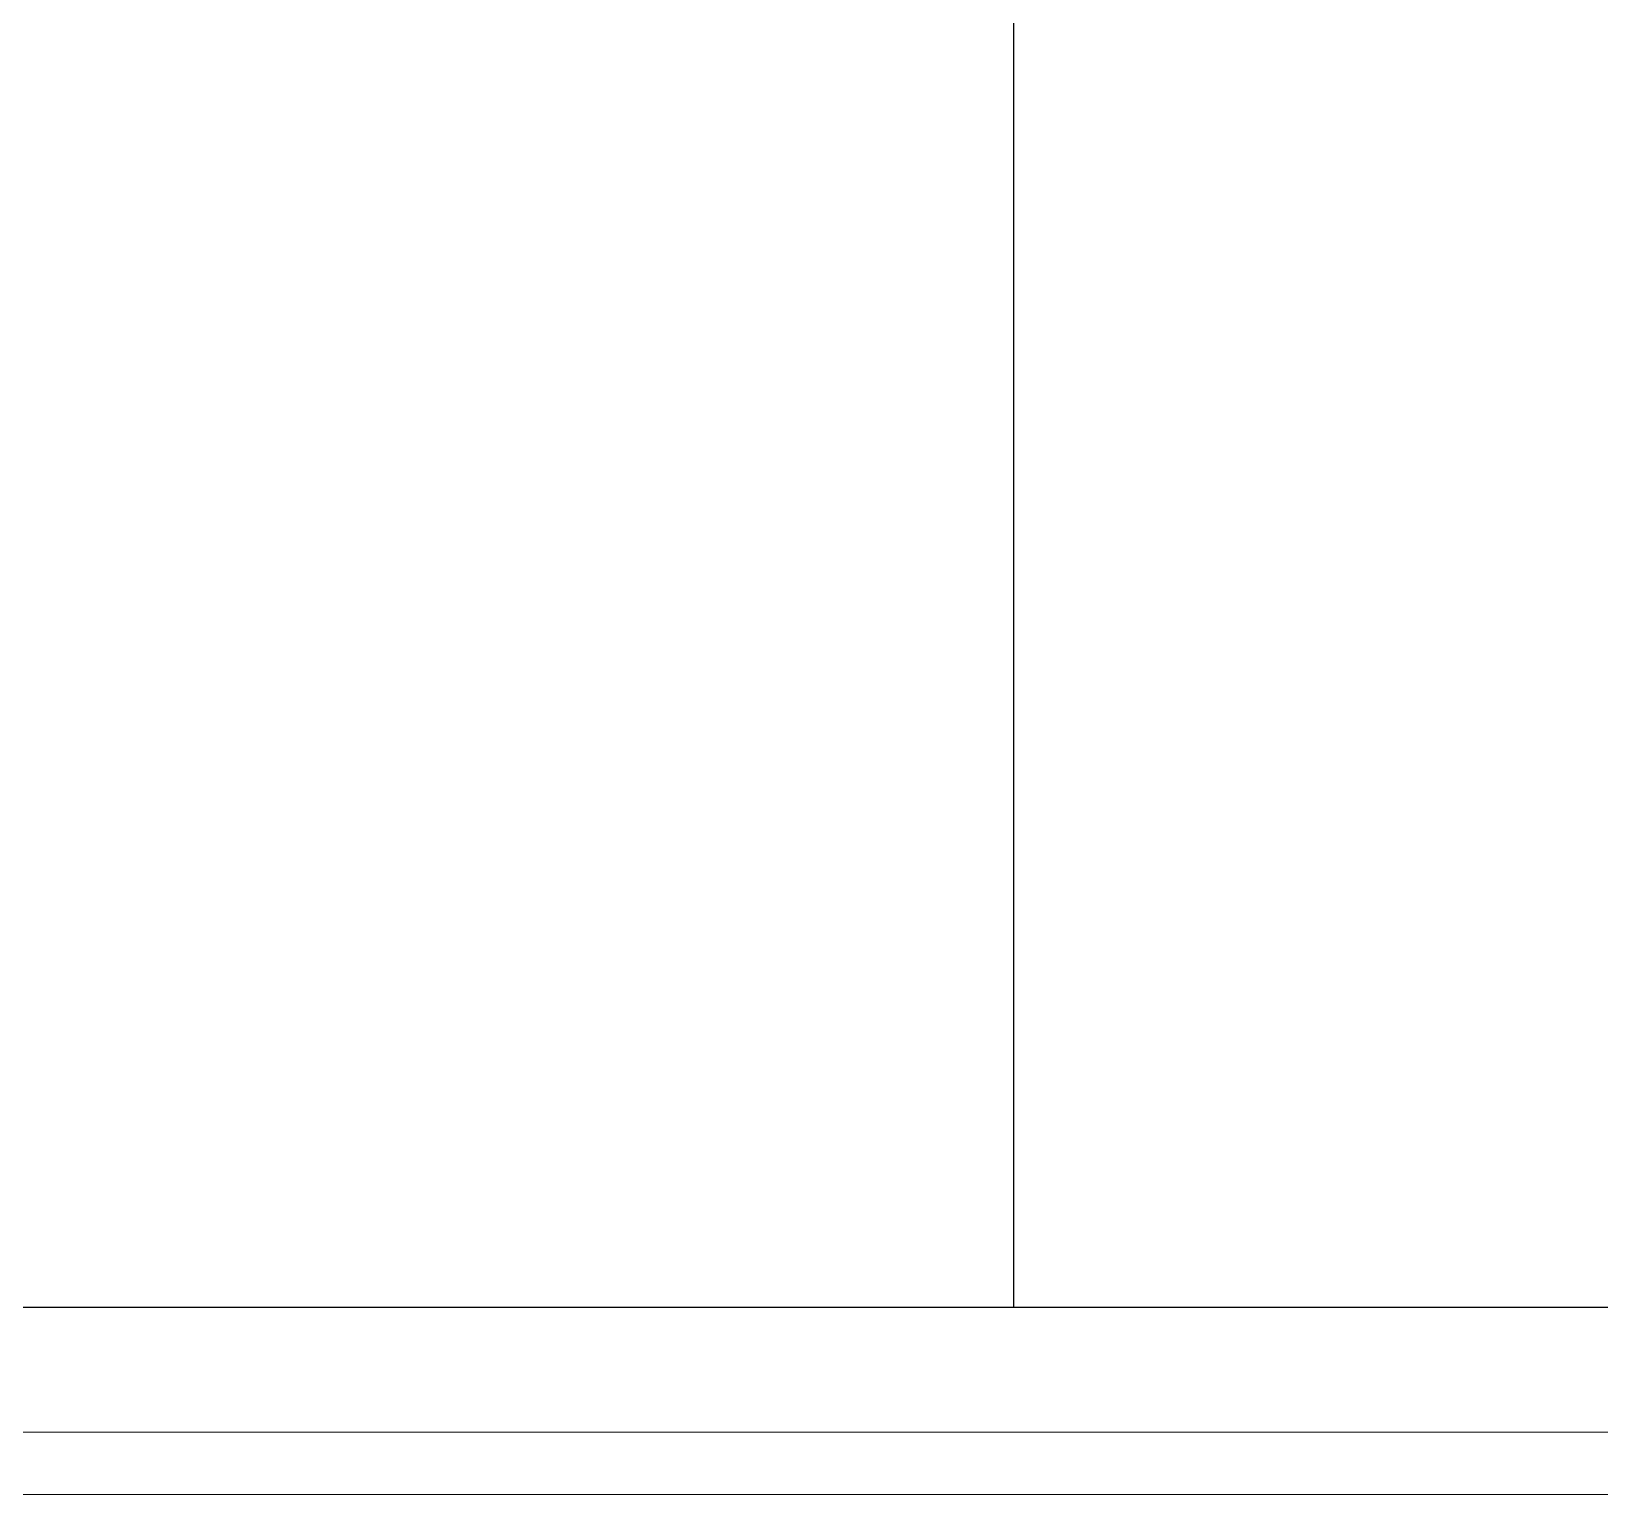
# Model space of a CAD drawing. Extents: x -178977 to 231842, y -29287 to 19916.
# Drawn here: x 26503 to 27131, y -2785 to -2199 of the extents above; entities that cross this region are included whole.
import ezdxf

# ---------------------------------------------------------------- set-up
doc = ezdxf.new("R2010")
doc.units = 0
doc.header["$LTSCALE"] = 0.25
doc.linetypes.add('DASHDOT', pattern=[25.4, 12.7, -6.35, 0, -6.35])
for name, color, linetype, lineweight in [('01-First Floor-FUR$0$Aluminum', 251, 'Continuous', 5), ('01-First Floor-FUR$0$Walls', 251, 'Continuous', 5), ('E-LITE-CLNG-CNDT', 6, 'DASHDOT', 35)]:
    doc.layers.add(name, color=color, linetype=linetype, lineweight=lineweight)
doc.layers.add('01-First Floor-FUR$0$FALSE CEILING', color=251, linetype='Continuous')

# ---------------------------------------------------------------- blocks, each defined once
blk = doc.blocks.new('01-First Floor-FUR$0$A$C37be4daf')
at = {"layer": '01-First Floor-FUR$0$Aluminum'}
for p, q in [((291.01, 573.24), (1341.01, 573.24)), ((1391.01, 548.24), (241.01, 548.24)), ((1416.01, 498.24), (216.01, 498.24))]:
    blk.add_line(p, q, dxfattribs=at)
blk = doc.blocks.new('01-First Floor-FUR')
at = {"layer": '01-First Floor-FUR$0$FALSE CEILING', "linetype": 'Continuous'}
blk.add_line((26896.44, -2710), (26896.44, -910), dxfattribs=at)
at = {"layer": '01-First Floor-FUR$0$FALSE CEILING'}
blk.add_lwpolyline([(48976, -910), (8296.44, -910), (8296.44, -2710), (48976, -2710), (48976, -910)], dxfattribs=at)
at = {"layer": '01-First Floor-FUR$0$Walls'}
blk.add_line((25776, -2710), (33076, -2710), dxfattribs=at)
at = {"rotation": 180}
blk.add_blockref('01-First Floor-FUR$0$A$C37be4daf', (27481.38, -2211.76), dxfattribs=at)

msp = doc.modelspace()

# ---------------------------------------------------------------- block references
at = {"layer": 'E-LITE-CLNG-CNDT'}
msp.add_blockref('01-First Floor-FUR', (0, 0), dxfattribs=at)

doc.saveas('drawing.dxf')
